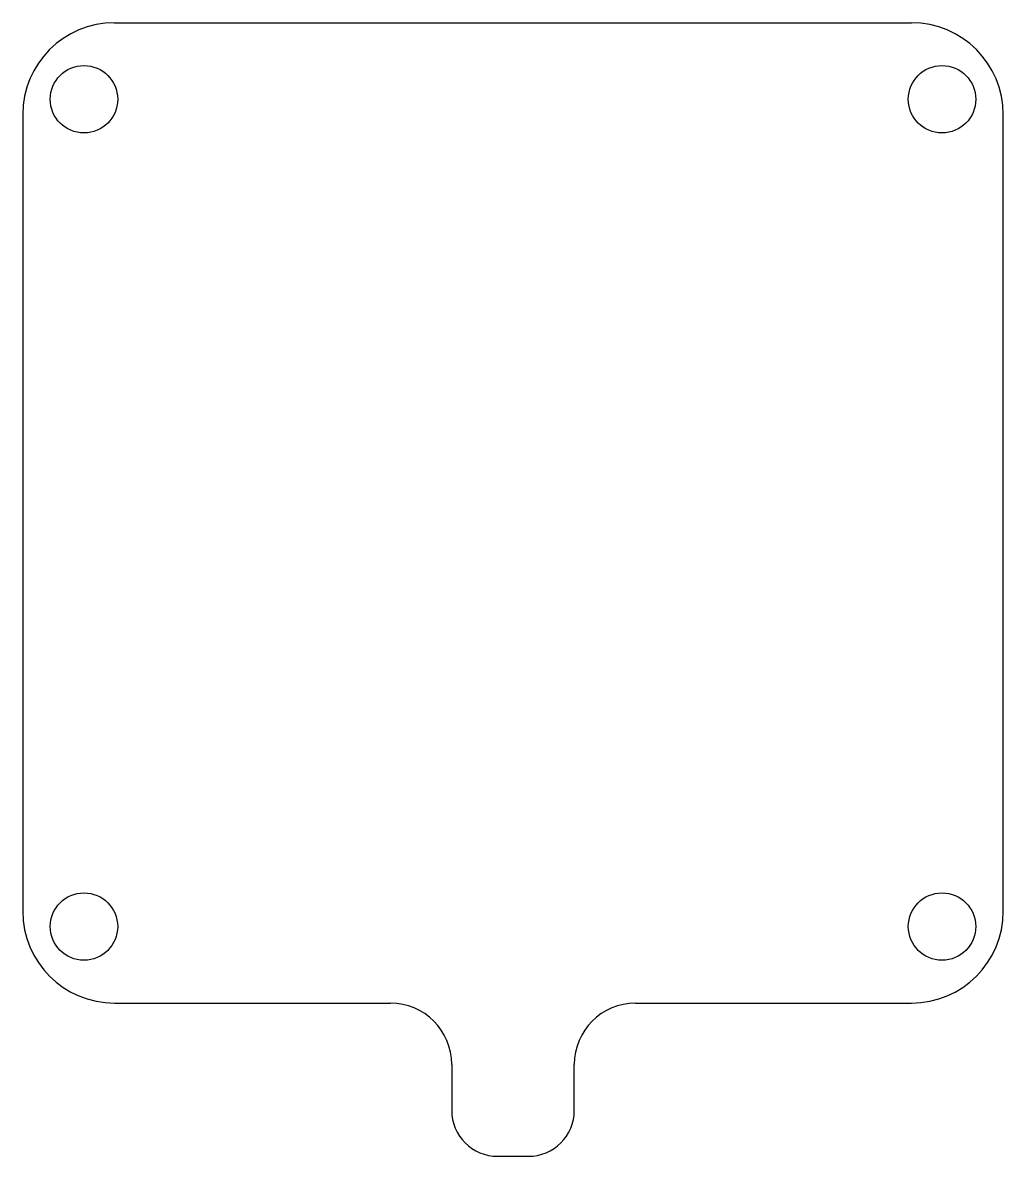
# Model space of a CAD drawing. Extents: x -21.5 to 10.5, y -12 to 25.
import ezdxf

# ---------------------------------------------------------------- set-up
doc = ezdxf.new("R2010")
doc.units = 0
doc.layers.get('0').update_dxf_attribs({"linetype": 'continuous'})

# ---------------------------------------------------------------- blocks, each defined once
blk = doc.blocks.new('POCKET')
at = {"color": 0}
for p, q in [((-18.5, 25), (7.5, 25)), ((-21.5, 22), (-21.5, -4)), ((10.5, -4), (10.5, 22)), ((-18.5, -7), (-9.5, -7)), ((-1.5, -7), (7.5, -7)), ((-7.5, -9), (-7.5, -10.5)), ((-3.5, -10.5), (-3.5, -9)), ((-6, -12), (-5, -12))]:
    blk.add_line(p, q, dxfattribs=at)
for centre in [(-19.5, 22.5), (8.5, 22.5), (-19.5, -4.5), (8.5, -4.5)]:
    blk.add_circle(centre, 1.1, dxfattribs=at)
for centre, radius, start, end in [((-18.5, 22), 3, 90, -180), ((7.5, 22), 3, 0, 90), ((-18.5, -4), 3, -180, -90), ((7.5, -4), 3, -90, 0), ((-9.5, -9), 2, 0, 90), ((-1.5, -9), 2, 90, -180), ((-6, -10.5), 1.5, -180, -90), ((-5, -10.5), 1.5, -90, 0)]:
    blk.add_arc(centre, radius, start, end, dxfattribs=at)

msp = doc.modelspace()

# ---------------------------------------------------------------- block references
at = {"color": 0}
msp.add_blockref('POCKET', (0, 0), dxfattribs=at)

doc.saveas('drawing.dxf')
